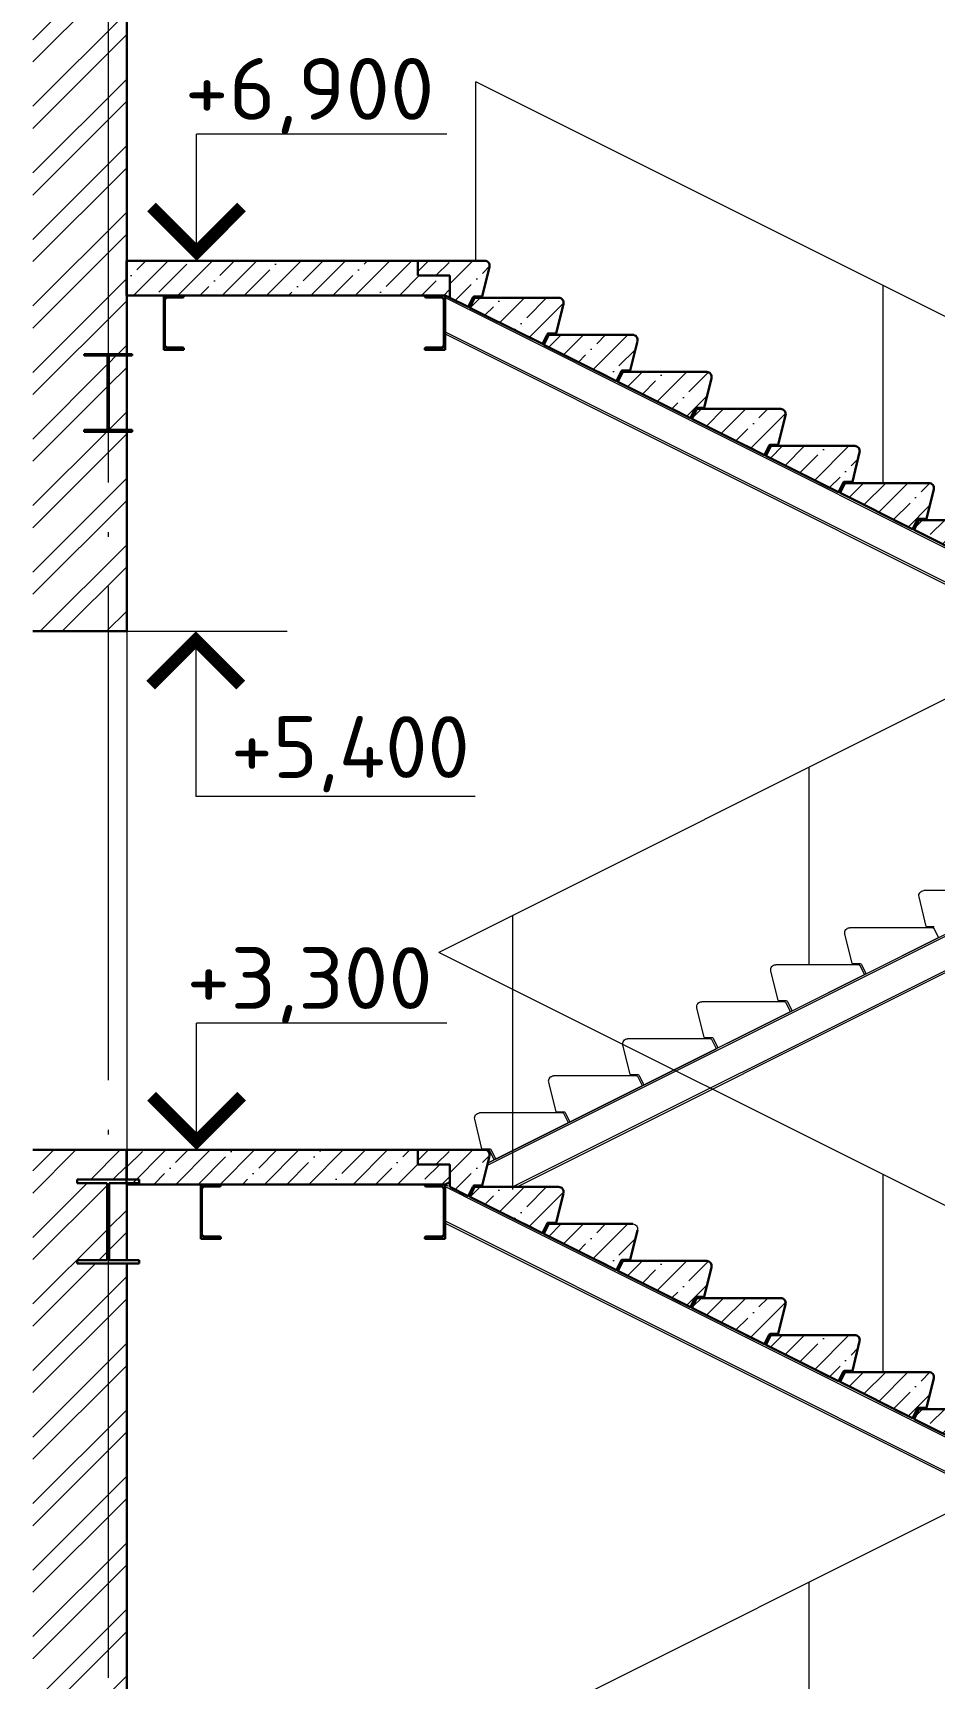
# Model space of a CAD drawing. Extents: x -965262 to 1142518, y -357520 to 71675.
# Drawn here: x -291884 to -288233, y -233644 to -226982 of the extents above; entities that cross this region are included whole.
import ezdxf

# ---------------------------------------------------------------- set-up
doc = ezdxf.new("R2010")
doc.units = 0
doc.header["$LTSCALE"] = 10
doc.linetypes.add('DOTE', pattern=[2.42, 2, -0.2, 0.02, -0.2])
doc.linetypes.add('JIS_02_1.0', pattern=[2, 1, -1])
doc.layers.get('0').update_dxf_attribs({"linetype": 'CONTINUOUS', "lineweight": 30})
doc.layers.add('DOTE', color=7, linetype='DOTE', lineweight=9)
doc.styles.add('GOST 2.304', font='isocpeur.ttf', dxfattribs={"width": 0.75, "height": 250})
pattern_1 = [(135, (-857462.66, -163352.12), (-179.60512, -179.60512), []), (135, (-857462.66, -163172.52), (-179.60512, -179.60512), [317.5, -63.5, 0, -63.5])]
pattern_2 = [(135, (-862462.66, -163352.12), (-179.60512, -179.60512), []), (135, (-862462.66, -163172.52), (-179.60512, -179.60512), [317.5, -63.5, 0, -63.5])]
pattern_3 = [(135, (-862462.66, -156152.13), (-179.60512, -179.60512), []), (135, (-862462.66, -155972.52), (-179.60512, -179.60512), [317.5, -63.5, 0, -63.5])]

# ---------------------------------------------------------------- blocks, each defined once
blk = doc.blocks.new('jhg')
at = {"lineweight": 15}
h = blk.add_hatch(dxfattribs=at)
h.set_pattern_fill('ANSI35', color=256, scale=40, angle=90)
h.set_pattern_definition(pattern_3)
h.paths.add_polyline_path([(-244213, -705572, -0.48639), (-244174, -705522), (-243633, -705522), (-243633, -705642), (-243893, -705642), (-243893, -705822), (-244042, -705896), (-244081, -705818, 0.284079), (-244090, -705812), (-244154, -705812)])
at = {"lineweight": 0, "ltscale": 10}
h = blk.add_hatch(dxfattribs=at)
h.set_pattern_fill('ANSI35', color=256, scale=40, angle=90, style=0)
h.set_pattern_definition(pattern_1)
h.paths.add_polyline_path([(-243893, -705822), (-243893, -705642), (-243633, -705642), (-243633, -705522), (-241274, -705522), (-241274, -705802), (-243854, -705802)])
at = {"lineweight": 15}
h = blk.add_hatch(dxfattribs=at)
h.set_pattern_fill('ANSI35', color=256, scale=40, angle=90)
h.set_pattern_definition(pattern_3)
h.paths.add_polyline_path([(-244813, -705872, -0.48639), (-244774, -705822), (-244440, -705822), (-244100, -705822, -0.284079), (-244091, -705828), (-244054, -705902), (-244167, -705959), (-244642, -706196), (-244681, -706118, 0.284079), (-244690, -706112), (-244754, -706112)])
at = {"lineweight": 0, "ltscale": 10}
h = blk.add_hatch(dxfattribs=at)
h.set_pattern_fill('ANSI31', color=256, scale=4, style=0)
h.set_pattern_definition([(45, (-48686.788, 409468.185), (-8.98025612, 8.98025612), [])])
h.paths.add_polyline_path([(-243854, -706242), (-243690, -706242), (-243690, -706236, 0.414214), (-243702, -706224), (-243824, -706224, -0.414214), (-243844, -706204), (-243844, -705840, -0.414214), (-243824, -705820), (-243702, -705820, 0.414214), (-243690, -705808), (-243690, -705802), (-243854, -705802)])
h = blk.add_hatch(dxfattribs=at)
h.set_pattern_fill('ANSI31', color=256, scale=2, style=0)
h.set_pattern_definition([(135, (-436741.552, 409468.185), (8.98025612, 8.98025612), [])])
h.paths.add_polyline_path([(-241738, -706242), (-241574, -706242), (-241574, -705802), (-241738, -705802), (-241738, -705808, 0.414214), (-241726, -705820), (-241604, -705820, -0.414214), (-241584, -705840), (-241584, -706204, -0.414214), (-241604, -706224), (-241726, -706224, 0.414214), (-241738, -706236)])
at = {"lineweight": 15}
h = blk.add_hatch(dxfattribs=at)
h.set_pattern_fill('ANSI35', color=256, scale=40, angle=90)
h.set_pattern_definition([(135, (-861862.66, -156452.13), (-179.60512, -179.60512), []), (135, (-861862.66, -156272.52), (-179.60512, -179.60512), [317.5, -63.5, 0, -63.5])])
h.paths.add_polyline_path([(-245413, -706172, -0.48639), (-245374, -706122), (-245040, -706122), (-244700, -706122, -0.284079), (-244691, -706128), (-244654, -706202), (-244767, -706259), (-245242, -706496), (-245281, -706418, 0.284079), (-245290, -706412), (-245354, -706412)])
h = blk.add_hatch(dxfattribs=at)
h.set_pattern_fill('ANSI35', color=256, scale=40, angle=90)
h.set_pattern_definition([(135, (-861262.66, -156752.13), (-179.60512, -179.60512), []), (135, (-861262.66, -156572.52), (-179.60512, -179.60512), [317.5, -63.5, 0, -63.5])])
h.paths.add_polyline_path([(-246013, -706472, -0.48639), (-245974, -706422), (-245640, -706422), (-245300, -706422, -0.284079), (-245291, -706428), (-245254, -706502), (-245367, -706559), (-245842, -706796), (-245881, -706718, 0.284079), (-245890, -706712), (-245954, -706712)])
h = blk.add_hatch(dxfattribs=at)
h.set_pattern_fill('ANSI35', color=256, scale=40, angle=90)
h.set_pattern_definition([(135, (-860662.66, -157052.13), (-179.60512, -179.60512), []), (135, (-860662.66, -156872.52), (-179.60512, -179.60512), [317.5, -63.5, 0, -63.5])])
h.paths.add_polyline_path([(-246613, -706772, -0.48639), (-246574, -706722), (-246240, -706722), (-245900, -706722, -0.284079), (-245891, -706728), (-245854, -706802), (-245967, -706859), (-246442, -707096), (-246481, -707018, 0.284079), (-246490, -707012), (-246554, -707012)])
h = blk.add_hatch(dxfattribs=at)
h.set_pattern_fill('ANSI35', color=256, scale=40, angle=90)
h.set_pattern_definition([(135, (-860062.66, -157352.13), (-179.60512, -179.60512), []), (135, (-860062.66, -157172.52), (-179.60512, -179.60512), [317.5, -63.5, 0, -63.5])])
h.paths.add_polyline_path([(-247213, -707072, -0.48639), (-247174, -707022), (-246840, -707022), (-246500, -707022, -0.284079), (-246491, -707028), (-246454, -707102), (-246567, -707159), (-247042, -707396), (-247081, -707318, 0.284079), (-247090, -707312), (-247154, -707312)])
h = blk.add_hatch(dxfattribs=at)
h.set_pattern_fill('ANSI35', color=256, scale=40, angle=90)
h.set_pattern_definition([(135, (-859462.66, -157652.13), (-179.60512, -179.60512), []), (135, (-859462.66, -157472.52), (-179.60512, -179.60512), [317.5, -63.5, 0, -63.5])])
h.paths.add_polyline_path([(-247813, -707372, -0.48639), (-247774, -707322), (-247440, -707322), (-247100, -707322, -0.284079), (-247091, -707328), (-247054, -707402), (-247167, -707459), (-247642, -707696), (-247681, -707618, 0.284079), (-247690, -707612), (-247754, -707612)])
h = blk.add_hatch(dxfattribs=at)
h.set_pattern_fill('ANSI35', color=256, scale=40, angle=90)
h.set_pattern_definition([(135, (-858862.66, -157952.13), (-179.60512, -179.60512), []), (135, (-858862.66, -157772.52), (-179.60512, -179.60512), [317.5, -63.5, 0, -63.5])])
h.paths.add_polyline_path([(-248413, -707672, -0.48639), (-248374, -707622), (-248040, -707622), (-247700, -707622, -0.284079), (-247691, -707628), (-247654, -707702), (-247767, -707759), (-248242, -707996), (-248281, -707918, 0.284079), (-248290, -707912), (-248354, -707912)])
h = blk.add_hatch(dxfattribs=at)
h.set_pattern_fill('ANSI35', color=256, scale=40, angle=90)
h.set_pattern_definition(pattern_2)
h.paths.add_polyline_path([(-244213, -712772, -0.48639), (-244174, -712722), (-243633, -712722), (-243633, -712842), (-243893, -712842), (-243893, -713022), (-244042, -713096), (-244081, -713018, 0.284079), (-244090, -713012), (-244154, -713012)])
at = {"lineweight": 0, "ltscale": 10}
h = blk.add_hatch(dxfattribs=at)
h.set_pattern_fill('ANSI35', color=256, scale=40, angle=90, style=0)
h.set_pattern_definition(pattern_1)
h.paths.add_polyline_path([(-243854, -713002), (-243893, -712983), (-243893, -712842), (-243633, -712843), (-243633, -712723), (-241274, -712723), (-241274, -713002), (-243854, -713002)])
at = {"lineweight": 15}
h = blk.add_hatch(dxfattribs=at)
h.set_pattern_fill('ANSI35', color=256, scale=40, angle=90)
h.set_pattern_definition(pattern_2)
h.paths.add_polyline_path([(-244813, -713072, -0.48639), (-244774, -713022), (-244440, -713022), (-244100, -713022, -0.284079), (-244091, -713028), (-244054, -713102), (-244167, -713159), (-244642, -713396), (-244681, -713318, 0.284079), (-244690, -713312), (-244754, -713312)])
at = {"lineweight": 0, "ltscale": 10}
h = blk.add_hatch(dxfattribs=at)
h.set_pattern_fill('ANSI31', color=256, scale=4, style=0)
h.set_pattern_definition([(45, (-48686.788, 402268.185), (-8.98025612, 8.98025612), [])])
h.paths.add_polyline_path([(-243854, -713442), (-243690, -713442), (-243690, -713436, 0.414214), (-243702, -713424), (-243824, -713424, -0.414214), (-243844, -713404), (-243844, -713040, -0.414214), (-243824, -713020), (-243702, -713020, 0.414214), (-243690, -713008), (-243690, -713002), (-243854, -713002)])
h = blk.add_hatch(dxfattribs=at)
h.set_pattern_fill('ANSI31', color=256, scale=2, style=0)
h.set_pattern_definition([(135, (-437041.552, 402268.185), (8.98025612, 8.98025612), [])])
h.paths.add_polyline_path([(-241874, -713442), (-242038, -713442), (-242038, -713436, -0.414214), (-242026, -713424), (-241904, -713424, 0.414214), (-241884, -713404), (-241884, -713040, 0.414214), (-241904, -713020), (-242026, -713020, -0.414214), (-242038, -713008), (-242038, -713002), (-241874, -713002)])
at = {"lineweight": 15}
h = blk.add_hatch(dxfattribs=at)
h.set_pattern_fill('ANSI35', color=256, scale=40, angle=90)
h.set_pattern_definition([(135, (-861862.66, -163652.12), (-179.60512, -179.60512), []), (135, (-861862.66, -163472.52), (-179.60512, -179.60512), [317.5, -63.5, 0, -63.5])])
h.paths.add_polyline_path([(-245413, -713372, -0.48639), (-245374, -713322), (-245040, -713322), (-244700, -713322, -0.284079), (-244691, -713328), (-244654, -713402), (-244767, -713459), (-245242, -713696), (-245281, -713618, 0.284079), (-245290, -713612), (-245354, -713612)])
h = blk.add_hatch(dxfattribs=at)
h.set_pattern_fill('ANSI35', color=256, scale=40, angle=90)
h.set_pattern_definition([(135, (-861262.66, -163952.12), (-179.60512, -179.60512), []), (135, (-861262.66, -163772.52), (-179.60512, -179.60512), [317.5, -63.5, 0, -63.5])])
h.paths.add_polyline_path([(-246013, -713672, -0.48639), (-245974, -713622), (-245640, -713622), (-245300, -713622, -0.284079), (-245291, -713628), (-245254, -713702), (-245367, -713759), (-245842, -713996), (-245881, -713918, 0.284079), (-245890, -713912), (-245954, -713912)])
h = blk.add_hatch(dxfattribs=at)
h.set_pattern_fill('ANSI35', color=256, scale=40, angle=90)
h.set_pattern_definition([(135, (-860662.66, -164252.12), (-179.60512, -179.60512), []), (135, (-860662.66, -164072.52), (-179.60512, -179.60512), [317.5, -63.5, 0, -63.5])])
h.paths.add_polyline_path([(-246613, -713972, -0.48639), (-246574, -713922), (-246240, -713922), (-245900, -713922, -0.284079), (-245891, -713928), (-245854, -714002), (-245967, -714059), (-246442, -714296), (-246481, -714218, 0.284079), (-246490, -714212), (-246554, -714212)])
h = blk.add_hatch(dxfattribs=at)
h.set_pattern_fill('ANSI35', color=256, scale=40, angle=90)
h.set_pattern_definition([(135, (-860062.66, -164552.12), (-179.60512, -179.60512), []), (135, (-860062.66, -164372.52), (-179.60512, -179.60512), [317.5, -63.5, 0, -63.5])])
h.paths.add_polyline_path([(-247213, -714272, -0.48639), (-247174, -714222), (-246840, -714222), (-246500, -714222, -0.284079), (-246491, -714228), (-246454, -714302), (-246567, -714359), (-247042, -714596), (-247081, -714518, 0.284079), (-247090, -714512), (-247154, -714512)])
h = blk.add_hatch(dxfattribs=at)
h.set_pattern_fill('ANSI35', color=256, scale=40, angle=90)
h.set_pattern_definition([(135, (-859462.66, -164852.12), (-179.60512, -179.60512), []), (135, (-859462.66, -164672.52), (-179.60512, -179.60512), [317.5, -63.5, 0, -63.5])])
h.paths.add_polyline_path([(-247813, -714572, -0.48639), (-247774, -714522), (-247440, -714522), (-247100, -714522, -0.284079), (-247091, -714528), (-247054, -714602), (-247167, -714659), (-247642, -714896), (-247681, -714818, 0.284079), (-247690, -714812), (-247754, -714812)])
h = blk.add_hatch(dxfattribs=at)
h.set_pattern_fill('ANSI35', color=256, scale=40, angle=90)
h.set_pattern_definition([(135, (-858862.66, -165152.12), (-179.60512, -179.60512), []), (135, (-858862.66, -164972.52), (-179.60512, -179.60512), [317.5, -63.5, 0, -63.5])])
h.paths.add_polyline_path([(-248413, -714872, -0.48639), (-248374, -714822), (-248040, -714822), (-247700, -714822, -0.284079), (-247691, -714828), (-247654, -714902), (-247767, -714959), (-248242, -715196), (-248281, -715118, 0.284079), (-248290, -715112), (-248354, -715112)])
for p, q in [((-251003, -707523, 5068), (-244103, -704073, 5068)), ((-244103, -705522, 5068), (-244103, -704073, 5068)), ((-247403, -707322, 5068), (-247403, -705723, 5068)), ((-243854, -705820, 5068), (-250713, -709250, 5068)), ((-243854, -705802, 5068), (-250708, -709229, 5068)), ((-243854, -706098, 5068), (-250505, -709423, 5068)), ((-243854, -706115, 5068), (-250469, -709423, 5068)), ((-251003, -707523, 5068), (-243803, -711123, 5068)), ((-250759, -709568, 5068), (-244194, -712850, 5068)), ((-250741, -709559, 5068), (-244199, -712830, 5068)), ((-251054, -709715, 5068), (-244440, -713022, 5068)), ((-251036, -709707, 5068), (-244404, -713022, 5068)), ((-246803, -711223, 5068), (-246803, -709623, 5068)), ((-244403, -713043, 5068), (-244403, -710823, 5068)), ((-250403, -714423, 5068), (-243803, -711123, 5068)), ((-247403, -714522, 5068), (-247403, -712923, 5068)), ((-244167, -713159, 5068), (-250108, -716129, 5068)), ((-243854, -713315, 5068), (-249869, -716323, 5068)), ((-250403, -714423, 5068), (-244403, -717423, 5068)), ((-246803, -717823, 5068), (-246803, -716223, 5068))]:
    blk.add_line(p, q, dxfattribs=at)
at = {"lineweight": 15, "ltscale": 10}
for p, q in [((-244213, -705572, 5068), (-244154, -705812, 5068)), ((-243633, -705522, 5068), (-244174, -705522, 5068)), ((-243633, -705642, 5068), (-243633, -705522, 5068)), ((-243893, -705812, 5068), (-243893, -705642, 5068)), ((-243893, -705642, 5068), (-243633, -705642, 5068))]:
    blk.add_line(p, q, dxfattribs=at)
at = {"ltscale": 2.5}
for p, q in [((-244154, -705812, 5068), (-244213, -705572, 5068)), ((-243854, -705522, 5068), (-244174, -705522, 5068)), ((-243814, -705522, 5068), (-243854, -705522, 5068)), ((-243814, -705522, 5068), (-243633, -705522, 5068)), ((-243633, -705522, 5068), (-243633, -705642, 5068)), ((-243854, -705642, 5068), (-243893, -705642, 5068)), ((-243893, -705642, 5068), (-243893, -705822, 5068)), ((-243814, -705642, 5068), (-243854, -705642, 5068)), ((-243814, -705642, 5068), (-243633, -705642, 5068)), ((-244100, -705822, 5068), (-244440, -705822, 5068)), ((-244154, -705812, 5068), (-244090, -705812, 5068)), ((-244054, -705902, 5068), (-244091, -705828, 5068)), ((-244081, -705818, 5068), (-244042, -705896, 5068)), ((-244042, -705896, 5068), (-243893, -705822, 5068)), ((-244167, -705959, 5068), (-244054, -705902, 5068)), ((-244700, -706122, 5068), (-245040, -706122, 5068)), ((-244654, -706202, 5068), (-244691, -706128, 5068)), ((-244767, -706259, 5068), (-244654, -706202, 5068)), ((-244154, -713012, 5068), (-244213, -712772, 5068)), ((-243633, -712722, 5068), (-244174, -712722, 5068)), ((-243633, -712722, 5068), (-243633, -712842, 5068)), ((-243633, -712842, 5068), (-243893, -712842, 5068)), ((-243893, -712842, 5068), (-243893, -713022, 5068)), ((-244100, -713022, 5068), (-244440, -713022, 5068)), ((-244154, -713012, 5068), (-244090, -713012, 5068)), ((-244054, -713102, 5068), (-244091, -713028, 5068)), ((-244081, -713018, 5068), (-244042, -713096, 5068)), ((-244042, -713096, 5068), (-243893, -713022, 5068)), ((-244167, -713159, 5068), (-244054, -713102, 5068))]:
    blk.add_line(p, q, dxfattribs=at)
at = {"extrusion": (0, 0, -1)}
for p, q in [((-241274, -705522, 1112), (-243633, -705522, 5068)), ((-241274, -705802, 1112), (-243854, -705802, 5068)), ((-243742, -712723, 5068), (-241274, -712723, 1451)), ((-241274, -712723, 1451), (-243633, -712723, 5068))]:
    blk.add_line(p, q, dxfattribs=at)
at = {"ltscale": 10}
for p, q in [((-243633, -705522, 5068), (-243633, -705642, 5068)), ((-241274, -705802, 1112), (-241274, -705522, 1112)), ((-243633, -705642, 5068), (-243893, -705642, 5068)), ((-243893, -705642, 5068), (-243893, -705822, 5068)), ((-243893, -705822, 5068), (-243854, -705802, 5068)), ((-243854, -705802, 5068), (-243854, -705802, 5068)), ((-241274, -713002, 1451), (-241274, -712723, 1451)), ((-243893, -712983, 5068), (-243893, -712973, 5068)), ((-243854, -713002, 5068), (-243893, -712983, 5068)), ((-241274, -713002, 1451), (-243854, -713002, 5068))]:
    blk.add_line(p, q, dxfattribs=at)
at = {"lineweight": 0, "ltscale": 10}
for p, q in [((-243893, -705822, 5068), (-243893, -705642, 5068)), ((-243854, -705802, 5068), (-243893, -705822, 5068))]:
    blk.add_line(p, q, dxfattribs=at)
at = {"lineweight": 0, "extrusion": (0, 0, -1)}
blk.add_line((-243814, -705642, 5068), (-243893, -705642, 5068), dxfattribs=at)
at = {"ltscale": 7.5}
for p, q in [((-244440, -705822, 5068), (-244774, -705822, 5068)), ((-244754, -706112, 5068), (-244813, -705872, 5068)), ((-244642, -706196, 5068), (-244167, -705959, 5068)), ((-245040, -706122, 5068), (-245374, -706122, 5068)), ((-244754, -706112, 5068), (-244690, -706112, 5068)), ((-244681, -706118, 5068), (-244642, -706196, 5068)), ((-244642, -706196, 5068), (-244494, -706122, 5068)), ((-245354, -706412, 5068), (-245413, -706172, 5068)), ((-245242, -706496, 5068), (-244767, -706259, 5068)), ((-245954, -706712, 5068), (-246013, -706472, 5068)), ((-245300, -706422, 5068), (-245974, -706422, 5068)), ((-245434, -706422, 5068), (-245974, -706422, 5068)), ((-245842, -706796, 5068), (-245254, -706502, 5068)), ((-245354, -706412, 5068), (-245290, -706412, 5068)), ((-245254, -706502, 5068), (-245291, -706428, 5068)), ((-245281, -706418, 5068), (-245242, -706496, 5068)), ((-245242, -706496, 5068), (-245094, -706422, 5068)), ((-246554, -707012, 5068), (-246613, -706772, 5068)), ((-245900, -706722, 5068), (-246574, -706722, 5068)), ((-246034, -706722, 5068), (-246574, -706722, 5068)), ((-245954, -706712, 5068), (-245890, -706712, 5068)), ((-245854, -706802, 5068), (-245891, -706728, 5068)), ((-245881, -706718, 5068), (-245842, -706796, 5068)), ((-245842, -706796, 5068), (-245694, -706722, 5068)), ((-246442, -707096, 5068), (-245854, -706802, 5068)), ((-246500, -707022, 5068), (-247174, -707022, 5068)), ((-246634, -707022, 5068), (-247174, -707022, 5068)), ((-246554, -707012, 5068), (-246490, -707012, 5068)), ((-246454, -707102, 5068), (-246491, -707028, 5068)), ((-246481, -707018, 5068), (-246442, -707096, 5068)), ((-246442, -707096, 5068), (-246294, -707022, 5068)), ((-247154, -707312, 5068), (-247213, -707072, 5068)), ((-247042, -707396, 5068), (-246454, -707102, 5068)), ((-247100, -707322, 5068), (-247774, -707322, 5068)), ((-247234, -707322, 5068), (-247774, -707322, 5068)), ((-247154, -707312, 5068), (-247090, -707312, 5068)), ((-247054, -707402, 5068), (-247091, -707328, 5068)), ((-247081, -707318, 5068), (-247042, -707396, 5068)), ((-247042, -707396, 5068), (-246894, -707322, 5068)), ((-247754, -707612, 5068), (-247813, -707372, 5068)), ((-247642, -707696, 5068), (-247054, -707402, 5068)), ((-247700, -707622, 5068), (-248374, -707622, 5068)), ((-248242, -707996, 5068), (-247654, -707702, 5068)), ((-247754, -707612, 5068), (-247690, -707612, 5068)), ((-247654, -707702, 5068), (-247691, -707628, 5068)), ((-247681, -707618, 5068), (-247642, -707696, 5068)), ((-247642, -707696, 5068), (-247494, -707622, 5068)), ((-244440, -713022, 5068), (-244774, -713022, 5068)), ((-244754, -713312, 5068), (-244813, -713072, 5068)), ((-244642, -713396, 5068), (-244167, -713159, 5068)), ((-244700, -713322, 5068), (-245374, -713322, 5068)), ((-244834, -713322, 5068), (-245374, -713322, 5068)), ((-244754, -713312, 5068), (-244690, -713312, 5068)), ((-244654, -713402, 5068), (-244691, -713328, 5068)), ((-244681, -713318, 5068), (-244642, -713396, 5068)), ((-244642, -713396, 5068), (-244494, -713322, 5068)), ((-245354, -713612, 5068), (-245413, -713372, 5068)), ((-245242, -713696, 5068), (-244654, -713402, 5068)), ((-245954, -713912, 5068), (-246013, -713672, 5068)), ((-245300, -713622, 5068), (-245974, -713622, 5068)), ((-245434, -713622, 5068), (-245974, -713622, 5068)), ((-245842, -713996, 5068), (-245254, -713702, 5068)), ((-245354, -713612, 5068), (-245290, -713612, 5068)), ((-245254, -713702, 5068), (-245291, -713628, 5068)), ((-245281, -713618, 5068), (-245242, -713696, 5068)), ((-245242, -713696, 5068), (-245094, -713622, 5068)), ((-246554, -714212, 5068), (-246613, -713972, 5068)), ((-245900, -713922, 5068), (-246574, -713922, 5068)), ((-246034, -713922, 5068), (-246574, -713922, 5068)), ((-245954, -713912, 5068), (-245890, -713912, 5068)), ((-245854, -714002, 5068), (-245891, -713928, 5068)), ((-245881, -713918, 5068), (-245842, -713996, 5068)), ((-245842, -713996, 5068), (-245694, -713922, 5068)), ((-246442, -714296, 5068), (-245854, -714002, 5068)), ((-246500, -714222, 5068), (-247174, -714222, 5068)), ((-246634, -714222, 5068), (-247174, -714222, 5068)), ((-246554, -714212, 5068), (-246490, -714212, 5068)), ((-246454, -714302, 5068), (-246491, -714228, 5068)), ((-246481, -714218, 5068), (-246442, -714296, 5068)), ((-246442, -714296, 5068), (-246294, -714222, 5068)), ((-247154, -714512, 5068), (-247213, -714272, 5068)), ((-247042, -714596, 5068), (-246454, -714302, 5068)), ((-247100, -714522, 5068), (-247774, -714522, 5068)), ((-247234, -714522, 5068), (-247774, -714522, 5068)), ((-247154, -714512, 5068), (-247090, -714512, 5068)), ((-247081, -714518, 5068), (-247042, -714596, 5068)), ((-247042, -714596, 5068), (-246894, -714522, 5068)), ((-247754, -714812, 5068), (-247813, -714572, 5068)), ((-247642, -714896, 5068), (-247054, -714602, 5068)), ((-247054, -714602, 5068), (-247091, -714528, 5068)), ((-247700, -714822, 5068), (-248374, -714822, 5068)), ((-248242, -715196, 5068), (-247654, -714902, 5068)), ((-247754, -714812, 5068), (-247690, -714812, 5068)), ((-247654, -714902, 5068), (-247691, -714828, 5068)), ((-247681, -714818, 5068), (-247642, -714896, 5068)), ((-247642, -714896, 5068), (-247494, -714822, 5068))]:
    blk.add_line(p, q, dxfattribs=at)
for p, q in [((-243854, -705802, 5068), (-243854, -706242, 5068)), ((-243854, -705802, 5068), (-243690, -705802, 5068)), ((-243844, -705840, 5068), (-243844, -706204, 5068)), ((-243824, -705820, 5068), (-243702, -705820, 5068)), ((-243690, -705802, 5068), (-243690, -705808, 5068)), ((-241574, -705802, 5068), (-241738, -705802, 5068)), ((-241738, -705802, 5068), (-241738, -705808, 5068)), ((-241604, -705820, 5068), (-241726, -705820, 5068)), ((-241584, -705840, 5068), (-241584, -706204, 5068)), ((-241574, -705802, 5068), (-241574, -706242, 5068)), ((-243854, -706242, 5068), (-243690, -706242, 5068)), ((-243824, -706224, 5068), (-243702, -706224, 5068)), ((-243690, -706236, 5068), (-243690, -706242, 5068)), ((-241738, -706236, 5068), (-241738, -706242, 5068)), ((-241574, -706242, 5068), (-241738, -706242, 5068)), ((-241604, -706224, 5068), (-241726, -706224, 5068)), ((-243854, -713002, 5068), (-243854, -713442, 5068)), ((-243854, -713002, 5068), (-243690, -713002, 5068)), ((-243844, -713040, 5068), (-243844, -713404, 5068)), ((-243824, -713020, 5068), (-243702, -713020, 5068)), ((-243690, -713002, 5068), (-243690, -713008, 5068)), ((-241874, -713002, 5068), (-242038, -713002, 5068)), ((-242038, -713002, 5068), (-242038, -713008, 5068)), ((-241904, -713020, 5068), (-242026, -713020, 5068)), ((-241884, -713040, 5068), (-241884, -713404, 5068)), ((-241874, -713002, 5068), (-241874, -713442, 5068)), ((-243854, -713442, 5068), (-243690, -713442, 5068)), ((-243824, -713424, 5068), (-243702, -713424, 5068)), ((-243690, -713436, 5068), (-243690, -713442, 5068)), ((-242038, -713436, 5068), (-242038, -713442, 5068)), ((-241874, -713442, 5068), (-242038, -713442, 5068)), ((-241904, -713424, 5068), (-242026, -713424, 5068))]:
    blk.add_line(p, q)
at = {"lineweight": 15, "ltscale": 7.5}
for p, q in [((-248407, -710623, 5068), (-247733, -710623, 5068)), ((-248273, -710623, 5068), (-247733, -710623, 5068)), ((-247753, -710913, 5068), (-247694, -710673, 5068)), ((-247853, -711003, 5068), (-247816, -710929, 5068)), ((-247753, -710913, 5068), (-247817, -710913, 5068)), ((-247807, -710923, 5068), (-247133, -710923, 5068)), ((-247673, -710923, 5068), (-247133, -710923, 5068)), ((-247265, -711297, 5068), (-247853, -711003, 5068)), ((-247153, -711213, 5068), (-247094, -710973, 5068)), ((-247265, -711297, 5068), (-247413, -711223, 5068)), ((-247226, -711219, 5068), (-247265, -711297, 5068)), ((-247253, -711303, 5068), (-247216, -711229, 5068)), ((-246665, -711597, 5068), (-247253, -711303, 5068)), ((-247153, -711213, 5068), (-247217, -711213, 5068)), ((-247207, -711223, 5068), (-246533, -711223, 5068)), ((-247073, -711223, 5068), (-246533, -711223, 5068)), ((-246553, -711513, 5068), (-246494, -711273, 5068)), ((-246665, -711597, 5068), (-246813, -711523, 5068)), ((-246626, -711519, 5068), (-246665, -711597, 5068)), ((-246653, -711603, 5068), (-246616, -711529, 5068)), ((-246553, -711513, 5068), (-246617, -711513, 5068)), ((-246607, -711523, 5068), (-245933, -711523, 5068)), ((-246473, -711523, 5068), (-245933, -711523, 5068)), ((-245953, -711813, 5068), (-245894, -711573, 5068)), ((-246065, -711897, 5068), (-246653, -711603, 5068)), ((-246065, -711897, 5068), (-246213, -711823, 5068)), ((-246026, -711819, 5068), (-246065, -711897, 5068)), ((-246053, -711903, 5068), (-246016, -711829, 5068)), ((-245953, -711813, 5068), (-246017, -711813, 5068)), ((-246007, -711823, 5068), (-245333, -711823, 5068)), ((-245873, -711823, 5068), (-245333, -711823, 5068)), ((-245465, -712197, 5068), (-246053, -711903, 5068)), ((-245353, -712113, 5068), (-245294, -711873, 5068)), ((-245465, -712197, 5068), (-245613, -712123, 5068)), ((-245426, -712119, 5068), (-245465, -712197, 5068)), ((-245453, -712203, 5068), (-245416, -712129, 5068)), ((-245353, -712113, 5068), (-245417, -712113, 5068)), ((-245407, -712123, 5068), (-244733, -712123, 5068)), ((-245273, -712123, 5068), (-244733, -712123, 5068)), ((-244865, -712497, 5068), (-245453, -712203, 5068)), ((-244753, -712413, 5068), (-244694, -712173, 5068)), ((-244865, -712497, 5068), (-245013, -712423, 5068)), ((-244826, -712419, 5068), (-244865, -712497, 5068)), ((-244853, -712503, 5068), (-244816, -712429, 5068)), ((-244265, -712797, 5068), (-244853, -712503, 5068)), ((-244753, -712413, 5068), (-244817, -712413, 5068)), ((-244807, -712423, 5068), (-244133, -712423, 5068)), ((-244673, -712423, 5068), (-244133, -712423, 5068)), ((-244153, -712713, 5068), (-244094, -712473, 5068)), ((-244265, -712797, 5068), (-244413, -712723, 5068)), ((-244226, -712719, 5068), (-244265, -712797, 5068)), ((-244253, -712803, 5068), (-244216, -712729, 5068)), ((-244153, -712713, 5068), (-244217, -712713, 5068)), ((-244207, -712723, 5068), (-243633, -712723, 5068)), ((-243633, -712843, 5068), (-243633, -712723, 5068)), ((-244199, -712830, 5068), (-244253, -712803, 5068)), ((-243893, -712843, 5068), (-243633, -712843, 5068)), ((-243893, -712973, 5068), (-243893, -712843, 5068))]:
    blk.add_line(p, q, dxfattribs=at)
at = {"linetype": 'JIS_02_1.0', "lineweight": 0, "ltscale": 2.5}
blk.add_line((-243854, -713002, 5068), (-244167, -713159, 5068), dxfattribs=at)
at = {"lineweight": 15, "ltscale": 2.5}
for p, q in [((-243854, -713020, 5068), (-244149, -713168, 5068)), ((-244149, -713168, 5068), (-250113, -716150, 5068)), ((-243854, -713298, 5068), (-249905, -716323, 5068))]:
    blk.add_line(p, q, dxfattribs=at)
at = {"lineweight": 15, "ltscale": 10}
blk.add_arc((-244174, -705562, 5068), 40, 90, 193.7512, dxfattribs=at)
at = {"ltscale": 2.5}
for centre, radius, start, end in [((-244174, -705562, 5068), 40, 90, 193.7512), ((-244100, -705832, 5068), 10, 26.5651, 90), ((-244090, -705822, 5068), 10, 26.5651, 90), ((-244700, -706132, 5068), 10, 26.5651, 90), ((-244174, -712762, 5068), 40, 90, 193.7512), ((-244100, -713032, 5068), 10, 26.5651, 90), ((-244090, -713022, 5068), 10, 26.5651, 90)]:
    blk.add_arc(centre, radius, start, end, dxfattribs=at)
at = {"ltscale": 7.5}
for centre, radius, start, end in [((-244774, -705862, 5068), 40, 90, 193.7512), ((-245374, -706162, 5068), 40, 90, 193.7512), ((-244690, -706122, 5068), 10, 26.5651, 90), ((-245974, -706462, 5068), 40, 90, 193.7512), ((-245300, -706432, 5068), 10, 26.5651, 90), ((-245290, -706422, 5068), 10, 26.5651, 90), ((-246574, -706762, 5068), 40, 90, 193.7512), ((-245900, -706732, 5068), 10, 26.5651, 90), ((-245890, -706722, 5068), 10, 26.5651, 90), ((-247174, -707062, 5068), 40, 90, 193.7512), ((-246500, -707032, 5068), 10, 26.5651, 90), ((-246490, -707022, 5068), 10, 26.5651, 90), ((-247774, -707362, 5068), 40, 90, 193.7512), ((-247100, -707332, 5068), 10, 26.5651, 90), ((-247090, -707322, 5068), 10, 26.5651, 90), ((-247700, -707632, 5068), 10, 26.5651, 90), ((-247690, -707622, 5068), 10, 26.5651, 90), ((-244774, -713062, 5068), 40, 90, 193.7512), ((-244700, -713332, 5068), 10, 26.5651, 90), ((-244690, -713322, 5068), 10, 26.5651, 90), ((-245974, -713662, 5068), 40, 90, 193.7512), ((-245300, -713632, 5068), 10, 26.5651, 90), ((-245290, -713622, 5068), 10, 26.5651, 90), ((-246574, -713962, 5068), 40, 90, 193.7512), ((-245900, -713932, 5068), 10, 26.5651, 90), ((-245890, -713922, 5068), 10, 26.5651, 90), ((-247174, -714262, 5068), 40, 90, 193.7512), ((-246500, -714232, 5068), 10, 26.5651, 90), ((-246490, -714222, 5068), 10, 26.5651, 90), ((-247774, -714562, 5068), 40, 90, 193.7512), ((-247100, -714532, 5068), 10, 26.5651, 90), ((-247090, -714522, 5068), 10, 26.5651, 90), ((-247700, -714832, 5068), 10, 26.5651, 90), ((-247690, -714822, 5068), 10, 26.5651, 90)]:
    blk.add_arc(centre, radius, start, end, dxfattribs=at)
for centre, radius, start, end in [((-243824, -705840, 5068), 20, 90, 180), ((-243702, -705808, 5068), 12, 270, 0), ((-241726, -705808, 5068), 12, 180, 270), ((-241604, -705840, 5068), 20, 0, 90), ((-243824, -706204, 5068), 20, 180, 270), ((-243702, -706236, 5068), 12, 0, 90), ((-241726, -706236, 5068), 12, 90, 180), ((-241604, -706204, 5068), 20, 270, 0), ((-243824, -713040, 5068), 20, 90, 180), ((-243702, -713008, 5068), 12, 270, 0), ((-242026, -713008, 5068), 12, 180, 270), ((-241904, -713040, 5068), 20, 0, 90), ((-243824, -713404, 5068), 20, 180, 270), ((-243702, -713436, 5068), 12, 0, 90), ((-242026, -713436, 5068), 12, 90, 180), ((-241904, -713404, 5068), 20, 270, 0)]:
    blk.add_arc(centre, radius, start, end)
at = {"lineweight": 15, "ltscale": 7.5}
for centre, radius, start, end in [((-247733, -710663, 5068), 40, 346.2488, 90), ((-247807, -710933, 5068), 10, 90, 153.4349), ((-247133, -710963, 5068), 40, 346.2488, 90), ((-247217, -711223, 5068), 10, 90, 153.4349), ((-247207, -711233, 5068), 10, 90, 153.4349), ((-246533, -711263, 5068), 40, 346.2488, 90), ((-246617, -711523, 5068), 10, 90, 153.4349), ((-246607, -711533, 5068), 10, 90, 153.4349), ((-245933, -711563, 5068), 40, 346.2488, 90), ((-246017, -711823, 5068), 10, 90, 153.4349), ((-246007, -711833, 5068), 10, 90, 153.4349), ((-245333, -711863, 5068), 40, 346.2488, 90), ((-245417, -712123, 5068), 10, 90, 153.4349), ((-245407, -712133, 5068), 10, 90, 153.4349), ((-244733, -712163, 5068), 40, 346.2488, 90), ((-244817, -712423, 5068), 10, 90, 153.4349), ((-244807, -712433, 5068), 10, 90, 153.4349), ((-244133, -712463, 5068), 40, 346.2488, 90), ((-244217, -712723, 5068), 10, 90, 153.4349), ((-244207, -712733, 5068), 10, 90, 153.4349)]:
    blk.add_arc(centre, radius, start, end, dxfattribs=at)
at = {"lineweight": 0, "ltscale": 7.5}
blk.add_arc((-245374, -713362, 5068), 40, 90, 193.7512, dxfattribs=at)

msp = doc.modelspace()

# ---------------------------------------------------------------- hatches: boundary and pattern name
at = {"lineweight": 15}
h = msp.add_hatch(dxfattribs=at)
h.set_pattern_fill('ANSI32', color=1, scale=20, style=0)
h.set_pattern_definition([(45, (-336265.44, -304529.16), (-134.70384, 134.70384), []), (45, (-336175.63, -304529.16), (-134.70384, 134.70384), [])])
h.paths.add_polyline_path([(-291503.8, -228289.1), (-291576.6, -228289.1), (-291576.6, -228589.2), (-291503.8, -228589.2)], flags=17)
h.paths.add_polyline_path([(-291503.8, -231639.6), (-291574.3, -231639.6), (-291574.3, -231951.6), (-291503.8, -231951.6)], flags=17)
h.paths.add_polyline_path([(-291503.8, -225305.6), (-291548.8, -225305.6), (-291548.8, -225085.6), (-291503.8, -225085.6), (-291503.8, -224605.6), (-291883.8, -224605.6), (-291883.8, -229405.6), (-291503.8, -229405.6), (-291503.8, -228597.2), (-291676.3, -228597.2), (-291676.3, -228589.2), (-291581.1, -228589.2), (-291581.1, -228289.1), (-291676.3, -228289.1), (-291676.3, -228283.1), (-291503.8, -228283.1)])
h.paths.add_polyline_path([(-291503.8, -231965.6), (-291703.8, -231965.6), (-291703.8, -231951.6), (-291583.3, -231951.6), (-291583.3, -231639.6), (-291703.8, -231639.6), (-291703.8, -231625.6), (-291503.8, -231625.6), (-291503.8, -231505.6), (-291883.8, -231505.6), (-291883.8, -231625.6), (-291883.8, -234805.6), (-291503.8, -234805.6)])

# ---------------------------------------------------------------- linework, layer by layer
at = {"color": 1, "ltscale": 100, "extrusion": (0, -1, 0)}
for p, q in [((-291503.8, -225305.6, -4711.1), (-291503.8, -228283.1, -4711.1)), ((-291503.8, -228289.1, -4711.1), (-291503.8, -228589.2, -4711.1)), ((-291503.8, -228597.2, -4711.1), (-291503.8, -229405.6, -4711.1)), ((-291503.8, -231505.6, -4711.1), (-291503.8, -231625.6, -4711.1)), ((-291503.8, -231639.6, -4711.1), (-291503.8, -231951.6, -4711.1)), ((-291503.8, -231965.6, -4711.1), (-291503.8, -234805.6, -4711.1))]:
    msp.add_line(p, q, dxfattribs=at)
at = {"lineweight": 15}
for p, q in [((-291220.8, -227905.3, -904.2), (-291220.8, -227392.3, -904.2)), ((-291503.8, -229405.6, -4711.1), (-290853.7, -229405.6, -3259.8)), ((-291224.2, -229405.6, -3259.8), (-291224.2, -230074.9, -3259.8)), ((-291220.8, -231505.6, -904.2), (-291220.8, -230992.5, -904.2))]:
    msp.add_line(p, q, dxfattribs=at)
at = {"lineweight": 15, "ltscale": 0.3}
for p, q in [((-290206.3, -227392.3, -904.2), (-291220.8, -227392.3, -904.2)), ((-290091.8, -230074.9, -3259.8), (-291224.2, -230074.9, -3259.8)), ((-290206.3, -230992.5, -904.2), (-291220.8, -230992.5, -904.2))]:
    msp.add_line(p, q, dxfattribs=at)
for p, q in [((-291676.3, -228283.1, -3259.8), (-291481.3, -228283.1, -3259.8)), ((-291676.3, -228283.1, -3259.8), (-291676.3, -228289.1, -3259.8)), ((-291676.3, -228289.1, -3259.8), (-291481.3, -228289.1, -3259.8)), ((-291581.1, -228289.1, -3259.8), (-291581.1, -228589.2, -3259.8)), ((-291576.6, -228289.1, -3259.8), (-291576.6, -228589.2, -3259.8)), ((-291481.3, -228283.1, -3259.8), (-291481.3, -228289.1, -3259.8)), ((-291676.3, -228589.2, -3259.8), (-291481.3, -228589.2, -3259.8)), ((-291676.3, -228589.2, -3259.8), (-291676.3, -228597.2, -3259.8)), ((-291676.3, -228597.2, -3259.8), (-291481.3, -228597.2, -3259.8)), ((-291481.3, -228589.2, -3259.8), (-291481.3, -228597.2, -3259.8)), ((-291703.8, -231639.6, -3259.8), (-291703.8, -231625.6, -3259.8)), ((-291703.8, -231625.6, -3259.8), (-291453.8, -231625.6, -3259.8)), ((-291583.3, -231639.6, -3259.8), (-291703.8, -231639.6, -3259.8)), ((-291583.3, -231951.6, -3259.8), (-291583.3, -231639.6, -3259.8)), ((-291453.8, -231639.6, -3259.8), (-291574.3, -231639.6, -3259.8)), ((-291574.3, -231639.6, -3259.8), (-291574.3, -231951.6, -3259.8)), ((-291453.8, -231625.6, -3259.8), (-291453.8, -231639.6, -3259.8)), ((-291703.8, -231965.6, -3259.8), (-291703.8, -231951.6, -3259.8)), ((-291703.8, -231951.6, -3259.8), (-291583.3, -231951.6, -3259.8)), ((-291574.3, -231951.6, -3259.8), (-291453.8, -231951.6, -3259.8)), ((-291453.8, -231951.6, -3259.8), (-291453.8, -231965.6, -3259.8)), ((-291703.8, -231965.6, -3259.8), (-291453.8, -231965.6, -3259.8))]:
    msp.add_line(p, q)
at = {"color": 1, "extrusion": (1.83697e-16, 0, -1)}
for p, q in [((-291883.8, -229405.6, -1808.5), (-291503.8, -229405.6, -1808.5)), ((-291883.8, -231505.6, -1808.5), (-291503.8, -231505.6, -1808.5))]:
    msp.add_line(p, q, dxfattribs=at)
at = {"color": 1, "lineweight": 15}
msp.add_line((-291503.8, -229405.6, -1808.5), (-291503.8, -231505.6, -1808.5), dxfattribs=at)
at = {"lineweight": 15, "const_width": 50}
for points, elevation in [([(-291038.5, -227687.6), (-291220.8, -227870), (-291403.1, -227687.6)], -904.2), ([(-291041.9, -229623.3), (-291224.2, -229441), (-291406.6, -229623.3)], -3259.8), ([(-291038.5, -231287.9), (-291220.8, -231470.3), (-291403.1, -231287.9)], -904.2)]:
    msp.add_lwpolyline(points, dxfattribs=dict(at, elevation=elevation))
at = {"layer": 'DOTE', "ltscale": 100, "extrusion": (0, -1, 0)}
msp.add_line((-291578.8, -224383.6, -4711.1), (-291578.8, -237277.6, -4711.1), dxfattribs=at)

# ---------------------------------------------------------------- block references
at = {"lineweight": 15, "xscale": -0.5, "yscale": 0.5, "zscale": 0.5}
msp.add_blockref('jhg', (-412140.9, 124855.9, -2534.1), dxfattribs=at)

# ---------------------------------------------------------------- texts
at = {"style": 'GOST 2.304'}
msp.add_text('+5,400', height=250, dxfattribs=at).set_placement((-291082.1, -229999.1, -3259.8))
at = {"char_height": 250, "width": 1000, "attachment_point": 5, "style": 'GOST 2.304'}
for s, insert in [('{\\W1.05;+6,900}', (-290763.1, -227238.3, -904.2)), ('{\\W1.05;+3,300}', (-290763.1, -230838.6, -904.2))]:
    msp.add_mtext(s, dxfattribs=dict(at, insert=insert))

doc.saveas('drawing.dxf')
